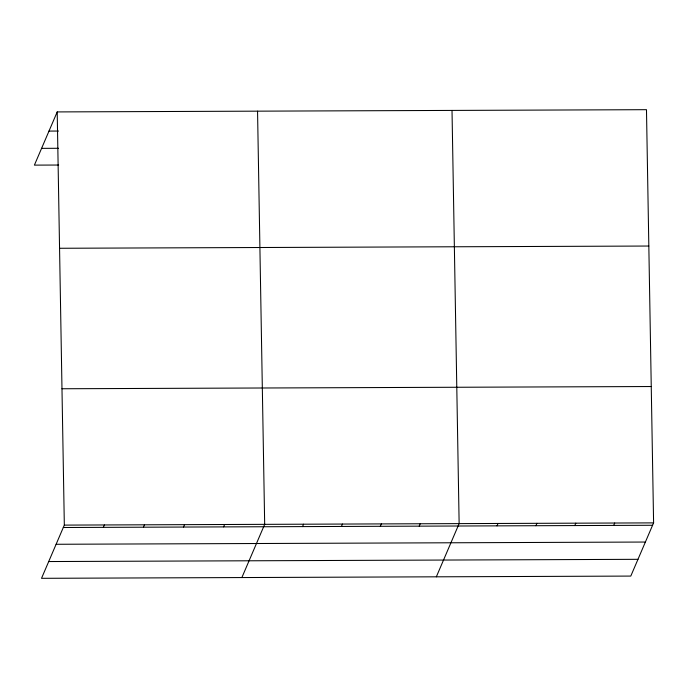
<?xml version="1.0" encoding="UTF-8"?>
<svg xmlns="http://www.w3.org/2000/svg" width="688" height="688" viewBox="0 0 688 688"><rect width="100%" height="100%" fill="white"/><g stroke="black" fill="none" stroke-linecap="round" stroke-linejoin="round"><path stroke-width="1.03" d="M57.207 111.92L64.328 525.107L41.521 578.316L630.793 576.08L653.6 522.88L646.479 109.684L57.207 111.92L34.4 165.12L58.652 165.034M103.372 527.352L104.395 524.961M143.439 527.206L144.463 524.806M183.507 527.051L184.539 524.652M223.583 526.896L224.606 524.505M241.875 577.559L264.682 524.351L257.553 111.164M302.539 526.604L303.571 524.204M341.437 526.458L342.461 524.058M380.326 526.303L381.358 523.912M419.216 526.157L420.248 523.757M436.338 576.819L459.137 523.611L452.016 110.424M497.003 525.864L498.035 523.465M535.9 525.718L536.924 523.319M574.79 525.572L575.813 523.172M613.679 525.426L614.711 523.026M48.986 131.081L58.48 131.047M41.59 148.359L58.454 148.29M59.555 248.273L648.827 246.037M61.972 388.754L651.252 386.527M64.328 525.107L653.6 522.88M63.296 527.507L652.577 525.271M56.115 544.277L645.387 542.041M48.71 561.546L637.982 559.318"/></g></svg>
